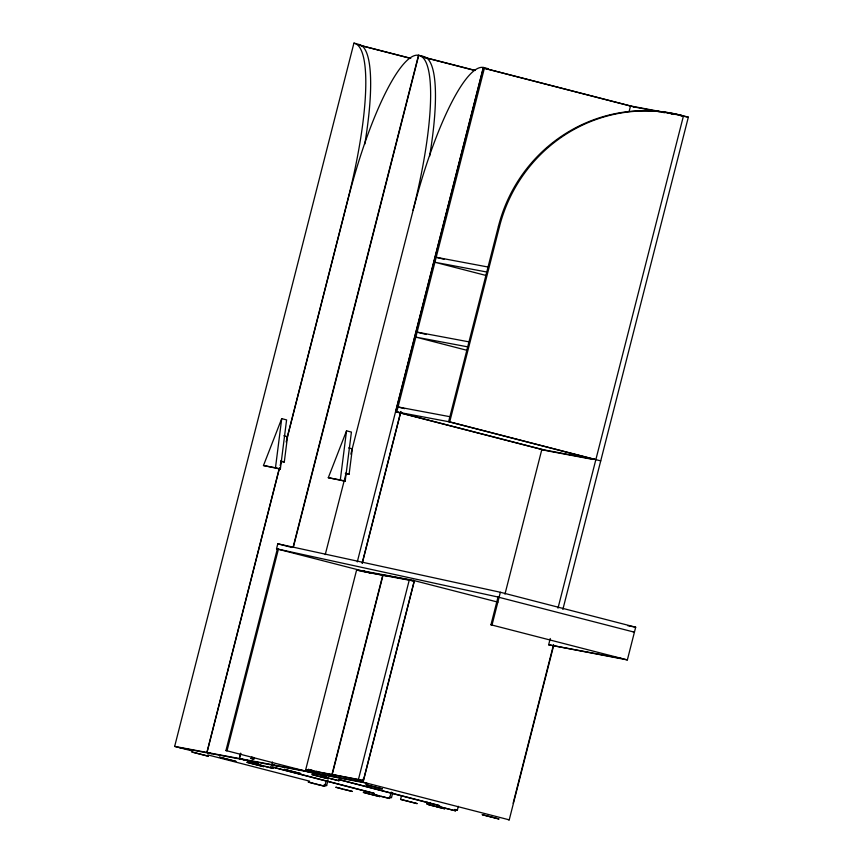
<?xml version="1.0" encoding="UTF-8"?>
<svg xmlns="http://www.w3.org/2000/svg" width="863" height="863" viewBox="0 0 863 863"><rect width="100%" height="100%" fill="white"/><g stroke="black" fill="none" stroke-linecap="round" stroke-linejoin="round"><path stroke-width="1.29" d="M280.356 469.051L275.48 467.789L281.716 418.652L286.592 419.903L280.356 469.051L263.474 465.535L281.716 418.652M280.583 461.295L284.294 461.996L287.508 436.689L283.851 435.75M345.178 481.22L340.302 479.957L346.538 430.82L351.414 432.083L345.178 481.22L328.296 477.714L346.538 430.82M345.405 473.474L349.116 474.165L352.331 448.857L348.674 447.919M192.46 751.004L174.66 746.398L353.916 43.15L358.781 44.412A153.625 32.729 -75.5 0 1 364.779 144.099M279.375 468.08L206.893 752.45L211.888 753.733M287.023 438.08L348.199 198.059A153.625 32.729 -75.5 0 0 353.916 43.15M207.012 752.471L279.493 468.102M280.162 465.491L281.155 461.576M286.149 442.007L348.328 198.08A153.625 32.729 -75.5 0 1 418.501 55.275L423.614 56.58A153.625 32.729 -75.5 0 1 429.601 156.268M372.19 573.42L276.527 548.803L277.8 543.809L500.367 592.266L635.686 627.207L627.358 659.915L548.652 644.79L550.26 638.491M225.955 750.53L277.325 549.008L278.404 549.202L227.034 750.734L225.955 750.53L326.246 776.495M174.66 746.398L239.245 758.523L240.572 753.302M293.118 547.164L418.501 55.275M244.358 759.828L239.483 758.566L240.809 753.356M293.355 547.207L418.738 55.318A153.625 32.729 -75.5 0 1 413.032 210.227M272.503 762.04L271.716 764.618L276.71 765.902M325.243 554.607L345.977 473.755M350.853 454.165L413.15 210.248A153.625 32.729 -75.5 0 1 483.323 67.454L488.188 68.706M357.271 561.942L483.323 67.454M592.816 459.396L546.711 450.734L395.686 411.748L483.302 68.026L630.529 105.955L629.203 111.165M484.38 68.231L396.764 411.953L542.913 449.677M336.84 775.74L305.739 769.559L356.613 569.979L387.951 576.204M307.972 771.77L308.641 769.16M362.147 563.205L400.723 411.856M362.32 563L400.939 411.489M310.799 769.58L310.141 772.18L363.075 782.126L414.445 580.605L361.5 570.659M311.877 769.785L311.219 772.385L322.967 775.416M316.732 771.123L316.085 773.636L366.872 783.173M316.182 784.197L324.79 786.279L326.085 781.198M325.567 785.362L326.646 785.557L327.94 780.476M305.739 769.559L331.964 774.489L382.838 574.909M682.385 115.696L681.036 115.351A153.053 149.526 -79.4 0 0 498.436 226.268L448.62 421.694L594.769 459.418M409.31 579.871L383.086 574.952L332.212 774.532L358.436 779.462L409.31 579.871L414.186 581.133L363.312 780.713L331.964 774.489M395.686 411.748L449.699 421.899L499.515 226.473A153.053 149.526 -79.4 0 1 682.115 115.556L688.34 117.163L562.859 609.429M362.654 779.321L361.996 781.921L509.224 819.85L553.636 645.632M381.004 796.376L389.547 798.448L391.23 792.094M392.762 792.655L391.468 797.736L389.299 797.326M400.659 799.397L417.207 803.615L400.605 799.408L401.575 795.578M627.358 659.915L490.95 624.78L498.016 597.056L634.424 632.191L633.334 631.986M500.367 592.266L492.029 624.985L490.95 624.78M504.963 594.122L541.835 449.483L595.858 459.623M455.211 809.71L457.368 810.109L458.339 806.301M557.994 608.167L683.464 115.901L629.451 105.761M513.14 803.248L553.571 644.51M208.404 756.215L191.791 751.986L208.415 756.236M284.218 769.343L300.842 773.593L284.229 769.365M363.388 792.396L380.011 796.646L371.403 794.575M389.547 798.448L372.989 794.208L379.504 795.988M424.423 57.314L422.266 56.915L474.467 70.388M487.088 69.083L488.167 69.288M633.237 106.807L659.354 111.715M661.986 112.212L664.629 112.708M671.209 113.938L673.852 114.434M680.432 115.674L688.34 117.163M498.436 226.268L499.515 226.473M488.048 267.023L436.193 257.282L444.024 259.299M486.775 272.007L434.92 262.266L485.815 275.405M468.976 341.856L417.109 332.126L426.246 334.477M467.703 346.85L415.847 337.109L466.732 350.249M449.893 416.7L398.037 406.969L404.564 408.652M263.474 465.535L275.48 467.789M328.296 477.714L340.302 479.957M361.478 571.241L387.714 576.16M389.267 576.452L414.186 581.133M627.779 625.718L635.686 627.207M548.652 644.79L621.403 658.447M239.483 758.566L304.067 770.702M179.407 747.628L309.062 771.975M508.145 819.645L509.224 819.85M276.527 548.803L499.094 597.261M251.597 757.099L253.118 757.477M427.649 802.536L427.056 802.396L429.04 802.892M429.429 803.032L430.335 803.248L429.191 802.924M253.344 757.585L254.412 757.833L253.269 757.509M373.862 786.851L382.471 788.922L365.847 784.672L372.363 786.463M330.529 778.706L339.137 780.778L322.579 776.538L329.019 778.318M319.849 776.7L328.447 778.782L311.888 774.532L318.339 776.312M436.225 806.743L444.833 808.814L428.275 804.575L434.715 806.355M264.628 766.333L273.237 768.404L256.678 764.165L263.118 765.945M343.798 789.386L352.395 791.457L335.772 787.218L342.287 788.998M483.302 68.026L634.327 107.012M423.345 57.109L475.319 70.453M410.497 58.285L358.523 44.941L410.723 58.414M449.699 421.899L600.724 460.885M345.459 473.226L349.116 474.165M280.637 461.058L284.294 461.996M277.8 543.809L292.093 547.498M413.366 580.4L497.962 602.158M362.589 570.864L369.105 572.547M356.613 569.979L360.27 570.918M358.436 779.462L363.312 780.713M338.62 779.462L439.094 805.395M454.758 809.44L457.368 810.109M338.846 779.591L439.774 805.794M245.319 760.012L258.361 763.377M272.719 767.078L374.499 793.356M239.245 758.523L257.508 763.302M270.561 766.678L373.647 793.291M369.893 794.187L363.399 792.417M207.897 754.909L309.677 781.188M324.035 784.888L326.646 785.557M314.682 783.82L308.177 782.04L324.779 786.258M421.371 56.44A153.625 32.729 -75.5 0 1 423.366 56.537M219.461 757.175L236.02 761.414L219.59 757.196M247.066 762.363L263.625 766.603L247.066 762.363M438.954 806.581L455.513 810.821L438.954 806.581M482.288 814.726L498.846 818.965L482.288 814.726M250.788 758.372L254.056 759.213L250.874 758.394M426.71 803.787L429.979 804.629L426.71 803.787"/></g></svg>
